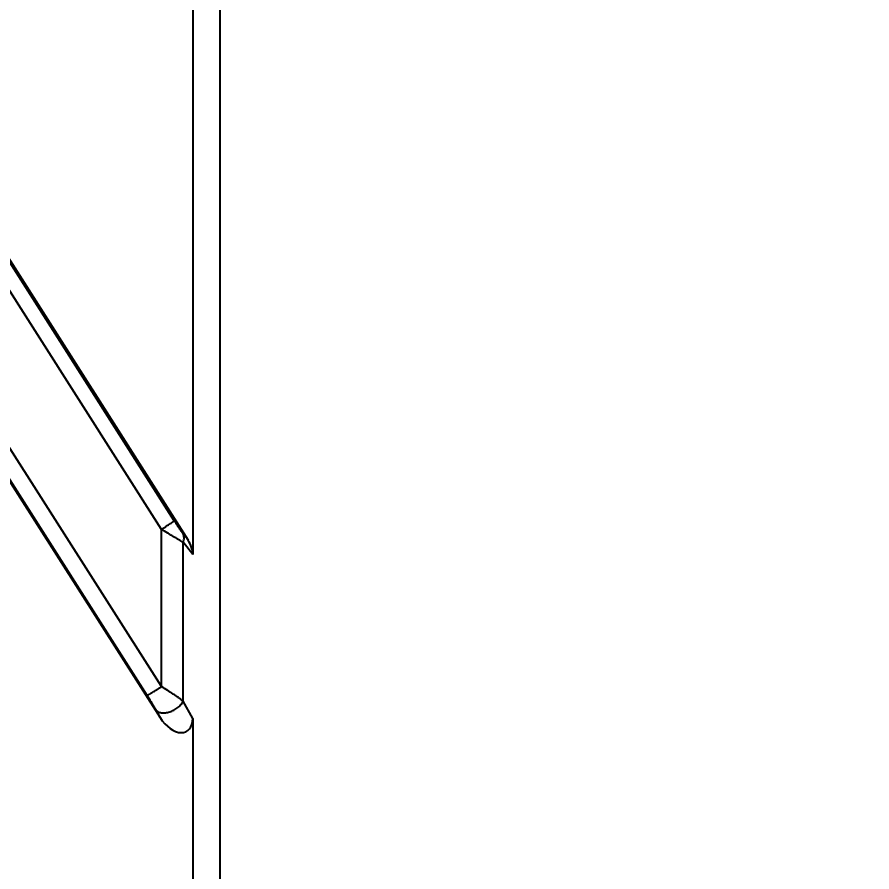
# Model space of a CAD drawing. Header units: millimetres. Extents: x 3299 to 14264, y 1863 to 5555.
# Drawn here: x 5042.58 to 5058.39, y 2554.07 to 2569.87 of the extents above; entities that cross this region are included whole.
import ezdxf

# ---------------------------------------------------------------- set-up
doc = ezdxf.new("R2010")
doc.units = ezdxf.units.MM
doc.layers.add('细实线', color=7, linetype='Continuous', lineweight=18)
doc.styles.add('工程字', font='gbenor.shx', dxfattribs={"bigfont": 'gbcbig.shx'})
doc.dimstyles.new('ISO-200', dxfattribs={"dimtxt": 15, "dimasz": 5, "dimexe": 2, "dimexo": 1, "dimgap": 2, "dimtad": 1, "dimdsep": 46, "dimtxsty": '工程字', "dimcen": 2.5, "dimclrd": 3, "dimclre": 3, "dimclrt": 6, "dimadec": 0, "dimazin": 0, "dimtfac": 1, "dimtmove": 0, "dimatfit": 3, "dimfxl": 1, "dimarcsym": 0})

# ---------------------------------------------------------------- blocks, each defined once
blk = doc.blocks.new('*D158')
at = {"layer": 'Defpoints', "color": 0, "transparency": 16777216}
for p in [(5029.826, 2811.523), (5029.826, 2529.023), (5076.485, 2529.023)]:
    blk.add_point(p, dxfattribs=at)
at = {"layer": '细实线', "color": 3, "lineweight": -2, "transparency": 16777216}
for p, q in [((5030.826, 2811.523), (5078.485, 2811.523)), ((5076.485, 2806.523), (5076.485, 2534.023)), ((5030.826, 2529.023), (5078.485, 2529.023))]:
    blk.add_line(p, q, dxfattribs=at)
at = {"layer": '细实线', "color": 3, "transparency": 16777216}
for points in [[(5075.651, 2806.523), (5077.318, 2806.523), (5076.485, 2811.523)], [(5075.651, 2534.023), (5077.318, 2534.023), (5076.485, 2529.023)]]:
    blk.add_solid(points, dxfattribs=at)
at = {"layer": '细实线', "color": 6, "lineweight": 5, "transparency": 16777216, "insert": (5066.985, 2670.273), "char_height": 15, "attachment_point": 5, "rotation": 90, "style": '工程字'}
blk.add_mtext('282.5', dxfattribs=at)
blk = doc.blocks.new('*D159')
at = {"layer": 'Defpoints', "color": 0, "transparency": 16777216}
for p in [(5011.326, 2814.023), (5094.582, 2814.023), (5011.326, 2526.523)]:
    blk.add_point(p, dxfattribs=at)
at = {"layer": '细实线', "color": 3, "lineweight": -2, "transparency": 16777216}
for p, q in [((5012.326, 2814.023), (5096.582, 2814.023)), ((5094.582, 2531.523), (5094.582, 2809.023)), ((5012.326, 2526.523), (5096.582, 2526.523))]:
    blk.add_line(p, q, dxfattribs=at)
at = {"layer": '细实线', "color": 3, "transparency": 16777216}
for points in [[(5093.749, 2809.023), (5095.416, 2809.023), (5094.582, 2814.023)], [(5093.749, 2531.523), (5095.416, 2531.523), (5094.582, 2526.523)]]:
    blk.add_solid(points, dxfattribs=at)
at = {"layer": '细实线', "color": 6, "lineweight": 5, "transparency": 16777216, "insert": (5085.082, 2670.273), "char_height": 15, "attachment_point": 5, "rotation": 90, "style": '工程字'}
blk.add_mtext('287.5', dxfattribs=at)

msp = doc.modelspace()

# ---------------------------------------------------------------- linework, layer by layer
at = {"color": 7, "linetype": 'Continuous'}
for p, q in [((5046.32578, 2839.02311), (5046.32578, 2501.52311)), ((4868.54266, 2838.34497), (5045.74141, 2560.19865)), ((4866.14512, 2838.0138), (5045.22157, 2556.92009)), ((5045.48611, 2560.56032), (5027.81715, 2588.29504)), ((5045.24866, 2560.40034), (5027.5797, 2588.13505)), ((5045.24866, 2557.49198), (5027.83205, 2584.83058)), ((5044.982, 2557.33081), (5027.5654, 2584.66941)), ((5045.82641, 2571.98005), (5045.82641, 2559.93301)), ((5045.24866, 2557.49198), (5045.24866, 2560.40034)), ((5045.74141, 2560.19865), (5045.64722, 2560.32184)), ((5045.82641, 2559.93301), (5045.65143, 2560.16185)), ((5045.65143, 2557.2248), (5045.65143, 2560.16185)), ((5045.82641, 2556.90467), (5045.65143, 2557.2248)), ((5045.22157, 2556.92009), (5045.14311, 2557.06363)), ((5045.82641, 2556.90467), (5045.82641, 2544.85762))]:
    msp.add_line(p, q, dxfattribs=at)
for centre, major_axis, ratio, start_param, end_param in [((5045.46478, 2560.07031), (-0.27793, 0.33734), 0.68585634, -2.4473554, -1.74754222), ((5045.46478, 2557.09674), (-0.25319, 0.42956), 0.60110417, -4.65481039, -2.34637258)]:
    msp.add_ellipse(centre, major_axis=major_axis, ratio=ratio, start_param=start_param, end_param=end_param, dxfattribs=at)
for points, knots in [([(5045.24866, 2560.40034), (5045.26369, 2560.40994), (5045.29311, 2560.42882), (5045.33573, 2560.45649), (5045.37506, 2560.48233), (5045.40981, 2560.50551), (5045.43535, 2560.52286), (5045.45265, 2560.53488), (5045.46306, 2560.54226), (5045.47162, 2560.54848), (5045.47826, 2560.55349), (5045.48291, 2560.55726), (5045.48533, 2560.5594), (5045.48611, 2560.56032)], [0, 0, 0, 0, 0.18678184, 0.3661314, 0.53217484, 0.67959548, 0.80360907, 0.85556006, 0.90022428, 0.93725003, 0.96635246, 0.987305, 1, 1, 1, 1]), ([(5045.64722, 2560.32184), (5045.64119, 2560.32972), (5045.62875, 2560.34662), (5045.60274, 2560.38334), (5045.56882, 2560.43319), (5045.52753, 2560.49577), (5045.49994, 2560.53862), (5045.48611, 2560.56032)], [0, 0, 0, 0, 0.10340848, 0.21874747, 0.46885893, 0.73183958, 1, 1, 1, 1]), ([(5045.65143, 2560.16185), (5045.63896, 2560.16844), (5045.61209, 2560.18288), (5045.56955, 2560.20671), (5045.52242, 2560.23389), (5045.47165, 2560.26377), (5045.41814, 2560.29581), (5045.34335, 2560.34132), (5045.28667, 2560.3764), (5045.24866, 2560.40034)], [0, 0, 0, 0, 0.09039696, 0.19542767, 0.31245628, 0.43902042, 0.57290528, 0.71214924, 1, 1, 1, 1]), ([(5045.65143, 2560.16185), (5045.65636, 2560.1759), (5045.66381, 2560.20399), (5045.66717, 2560.24624), (5045.66212, 2560.28609), (5045.65305, 2560.31062), (5045.64722, 2560.32184)], [0, 0, 0, 0, 0.27185461, 0.52773617, 0.76917305, 1, 1, 1, 1]), ([(5044.982, 2557.33081), (5044.98253, 2557.33096), (5044.98376, 2557.33141), (5044.98697, 2557.33279), (5044.99236, 2557.33548), (5045.00043, 2557.33979), (5045.01062, 2557.34548), (5045.02285, 2557.35249), (5045.0429, 2557.36423), (5045.07205, 2557.38169), (5045.1111, 2557.40555), (5045.15461, 2557.43253), (5045.20099, 2557.46165), (5045.23264, 2557.48175), (5045.24866, 2557.49198)], [0, 0, 0, 0, 0.00523071, 0.01258945, 0.03366871, 0.06311673, 0.10067336, 0.146013, 0.19873483, 0.3243354, 0.47294455, 0.63916042, 0.81701979, 1, 1, 1, 1]), ([(5045.65143, 2557.2248), (5045.63927, 2557.23378), (5045.61293, 2557.25253), (5045.57083, 2557.28178), (5045.52414, 2557.31354), (5045.47367, 2557.34721), (5045.42022, 2557.38233), (5045.34507, 2557.43103), (5045.28752, 2557.46753), (5045.24866, 2557.49198)], [0, 0, 0, 0, 0.09382753, 0.20062843, 0.31813585, 0.44425569, 0.57712586, 0.7150503, 1, 1, 1, 1]), ([(5045.14311, 2557.06363), (5045.1318, 2557.08432), (5045.10719, 2557.12727), (5045.06798, 2557.19295), (5045.02585, 2557.26146), (5044.99679, 2557.3076), (5044.982, 2557.33081)], [0, 0, 0, 0, 0.22675538, 0.47574413, 0.73541558, 1, 1, 1, 1]), ([(5045.14311, 2557.06363), (5045.14888, 2557.05648), (5045.16247, 2557.04315), (5045.18728, 2557.02747), (5045.21633, 2557.016), (5045.26128, 2557.00624), (5045.32456, 2557.0063), (5045.40314, 2557.02364), (5045.48102, 2557.05677), (5045.55211, 2557.10313), (5045.61086, 2557.15905), (5045.64052, 2557.20256), (5045.65143, 2557.2248)], [0, 0, 0, 0, 0.0457126, 0.09382659, 0.1451969, 0.20035522, 0.3219645, 0.45653933, 0.5985349, 0.74094882, 0.87669188, 1, 1, 1, 1])]:
    msp.add_open_spline(points, degree=3, knots=knots, dxfattribs=at)

# ---------------------------------------------------------------- dimensions: what is measured, and where the dimension line sits
at = {"layer": '细实线', "color": 3, "lineweight": 5}
for base, p1, p2, picture, middle in [((5094.58248, 2814.02311), (5011.32578, 2526.52311), (5011.32578, 2814.02311), '*D159', (5085.08248, 2670.27311)), ((5076.48454, 2529.02311), (5029.82578, 2811.52311), (5029.82578, 2529.02311), '*D158', (5066.98454, 2670.27311))]:
    dim = msp.add_linear_dim(base=base, p1=p1, p2=p2, angle=90, dimstyle='ISO-200', dxfattribs=at)
    dim.commit()
    dim.dimension.update_dxf_attribs({"geometry": picture, "text_midpoint": middle})

doc.saveas('drawing.dxf')
